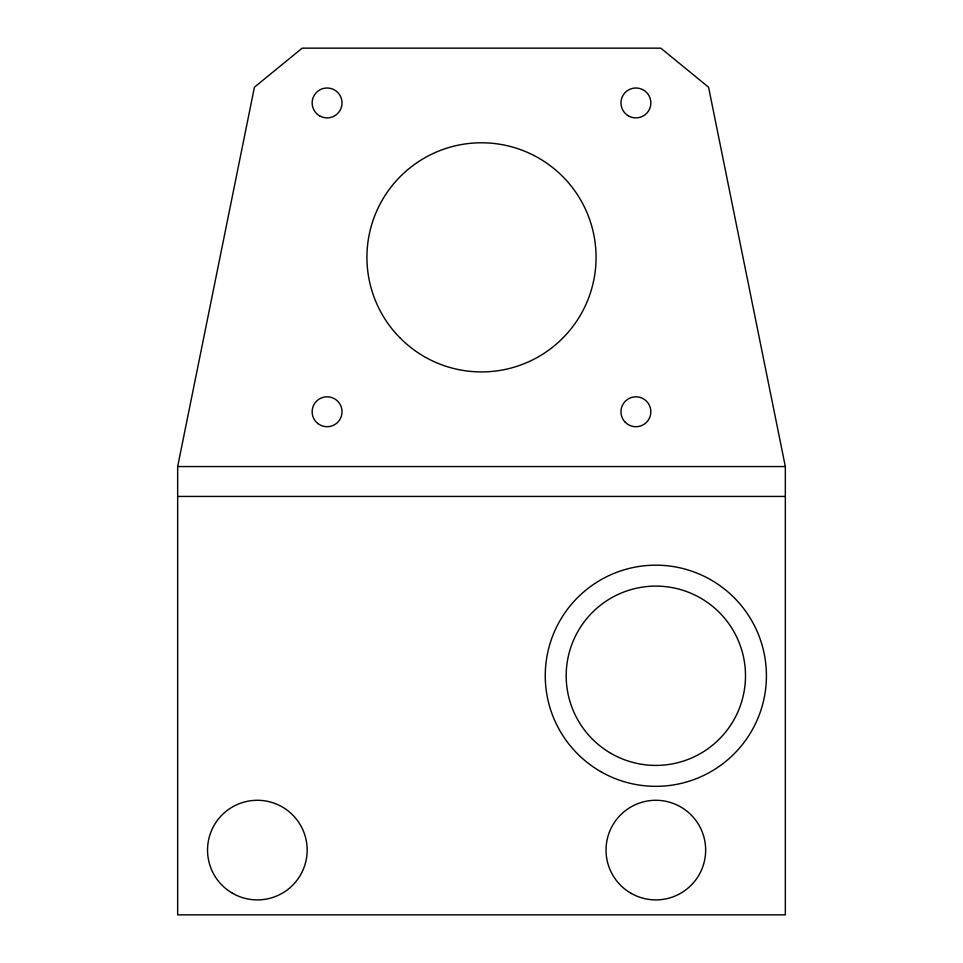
<?xml version="1.0" encoding="UTF-8"?>
<svg xmlns="http://www.w3.org/2000/svg" width="963" height="963" viewBox="0 0 963 963"><rect width="100%" height="100%" fill="white"/><g stroke="black" fill="none" stroke-linecap="round" stroke-linejoin="round"><path stroke-width="1.44" d="M177.661 466.561L254.425 87.212L302.177 48.15L660.823 48.15L708.575 87.212L785.339 466.561L785.339 914.85L177.661 914.85L177.661 466.561L785.339 466.561M177.661 496.439L785.339 496.439M630.934 893.231A49.811 49.811 0 0 0 705.65 850.1A49.811 49.811 0 0 0 630.934 806.958A49.811 49.811 0 0 0 630.934 893.231M232.444 893.231A49.811 49.811 0 0 0 307.161 850.1A49.811 49.811 0 0 0 232.444 806.958A49.811 49.811 0 0 0 232.444 893.231M600.551 771.519A110.576 110.576 0 0 0 766.416 675.761A110.576 110.576 0 0 0 600.551 579.991A110.576 110.576 0 0 0 600.551 771.519M611.011 753.403A89.655 89.655 0 0 0 745.494 675.761A89.655 89.655 0 0 0 611.011 598.119A89.655 89.655 0 0 0 611.011 753.403M317.946 423.588A14.939 14.939 0 0 0 341.901 413.777A14.939 14.939 0 0 0 321.425 397.936A14.939 14.939 0 0 0 317.946 423.588M319.62 115.885A14.939 14.939 0 0 0 342.034 102.945A14.939 14.939 0 0 0 319.62 90.004A14.939 14.939 0 0 0 319.62 115.885M628.442 115.885A14.939 14.939 0 0 0 650.856 102.945A14.939 14.939 0 0 0 628.442 90.004A14.939 14.939 0 0 0 628.442 115.885M625.348 422.336A14.939 14.939 0 0 0 650.35 415.631A14.939 14.939 0 0 0 632.041 397.334A14.939 14.939 0 0 0 625.348 422.336M400.488 338.362A114.561 114.561 0 0 0 592.161 287.01A114.561 114.561 0 0 0 451.852 146.689A114.561 114.561 0 0 0 400.488 338.362"/></g></svg>
